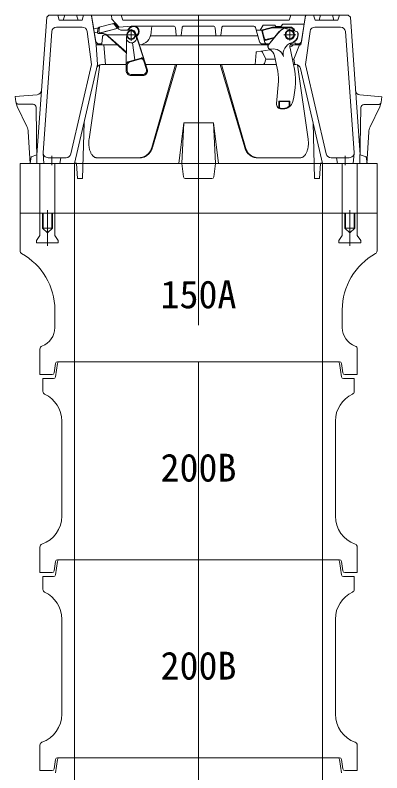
# Model space of a CAD drawing. Units: millimetres, scale not verified. Extents: x -6861 to 6861, y -3554 to 3095.
# Drawn here: x 3038 to 3408, y 355 to 1121 of the extents above; entities that cross this region are included whole.
import ezdxf
from ezdxf.enums import TextEntityAlignment as Align

# ---------------------------------------------------------------- set-up
doc = ezdxf.new("R2010")
doc.units = ezdxf.units.MM
doc.header["$LTSCALE"] = 20
doc.layers.add('0-3_TEMP', color=3, linetype='Continuous', lineweight=18)
doc.layers.add('0-4_細線', color=7, linetype='Continuous', lineweight=18)
doc.layers.add('0-7_注釈', color=1, linetype='Continuous')
doc.styles.add('ＭＳ ゴシック', font='')
doc.styles.get('ＭＳ ゴシック').set_extended_font_data('MS Gothic')

msp = doc.modelspace()

# ---------------------------------------------------------------- linework, layer by layer
at = {"layer": '0-3_TEMP'}
for p, q in [((3222.8, 1120.78), (3222.8, 955.78)), ((3074.8, 978.7), (3074.8, 969.25)), ((3370.8, 978.7), (3370.8, 969.25)), ((3099.8, 970.78), (3106.2, 970.78)), ((3205.8, 970.78), (3239.8, 970.78)), ((3222.8, 970.78), (3222.8, 807.78)), ((3339.4, 970.78), (3345.8, 970.78)), ((3070.3, 923.78), (3070.3, 887.78)), ((3375.3, 923.78), (3375.3, 887.78)), ((3222.8, 770.78), (3222.8, 557.78)), ((3222.8, 570.78), (3222.8, 357.78)), ((3222.8, 420.78), (3222.8, 120.78))]:
    msp.add_line(p, q, dxfattribs=at)
at = {"layer": '0-4_細線'}
for p, q in [((3069.65, 1118.78), (3059.8, 979.78)), ((3069.65, 1118.78), (3071.8, 1120.78)), ((3071.8, 1120.78), (3373.8, 1120.78)), ((3080.8, 1120.78), (3082.3, 1115.78)), ((3087.8, 1120.78), (3086.3, 1115.78)), ((3099.8, 1120.78), (3101.3, 1115.78)), ((3106.8, 1120.78), (3105.3, 1115.78)), ((3114.3, 1120.78), (3114.89, 1120.18)), ((3119.07, 1093.78), (3114.8, 1120.78)), ((3114.89, 1120.18), (3119.55, 1090.78)), ((3134.8, 1120.78), (3135.3, 1116.78)), ((3144.8, 1120.78), (3146.3, 1115.78)), ((3315.8, 1120.78), (3314.3, 1115.78)), ((3330.7, 1120.18), (3326.05, 1090.78)), ((3326.52, 1093.78), (3330.8, 1120.78)), ((3331.3, 1120.78), (3330.7, 1120.18)), ((3338.8, 1120.78), (3340.3, 1115.78)), ((3345.8, 1120.78), (3344.3, 1115.78)), ((3357.8, 1120.78), (3359.3, 1115.78)), ((3364.8, 1120.78), (3363.3, 1115.78)), ((3375.94, 1118.78), (3373.8, 1120.78)), ((3375.94, 1118.78), (3385.8, 979.78)), ((3082.3, 1115.78), (3105.3, 1115.78)), ((3122.68, 1108.59), (3136.9, 1112.4)), ((3135.3, 1116.78), (3142.8, 1108.78)), ((3138.07, 1111.3), (3140.57, 1107.52)), ((3138.77, 1111.95), (3139.63, 1112.15)), ((3139.09, 1111.57), (3142.03, 1107.12)), ((3142.8, 1108.78), (3154.8, 1109.78)), ((3314.3, 1115.78), (3146.3, 1115.78)), ((3154.8, 1109.78), (3175.65, 1109.78)), ((3197.49, 1109.78), (3166.47, 1109.78)), ((3237.49, 1109.78), (3208.11, 1109.78)), ((3278.44, 1109.78), (3248.11, 1109.78)), ((3299.8, 1110.78), (3300.8, 1109.28)), ((3307.8, 1111.78), (3305.8, 1109.28)), ((3307.8, 1111.78), (3329.37, 1111.78)), ((3363.3, 1115.78), (3340.3, 1115.78)), ((3074.63, 1104.13), (3065.98, 982.13)), ((3079.62, 1108.78), (3105.41, 1108.78)), ((3110.37, 1104.43), (3114.8, 1070.78)), ((3116.99, 1106.92), (3121.73, 1108.02)), ((3117.62, 1102.96), (3120.78, 1103.69)), ((3120.73, 1103.29), (3121.22, 1106.93)), ((3121.85, 1102.16), (3141.78, 1107.5)), ((3121.9, 1102.17), (3122.34, 1102.25)), ((3122.35, 1104.07), (3122.96, 1108.67)), ((3123.6, 1102.97), (3141.59, 1107.79)), ((3141.18, 1108.4), (3142.8, 1108.78)), ((3144.53, 1105.78), (3154.8, 1105.78)), ((3153.41, 1108.17), (3151.02, 1105.78)), ((3151.73, 1105.78), (3153.76, 1107.81)), ((3154.8, 1106.78), (3154.8, 1094.78)), ((3171.06, 1066.3), (3159.56, 1102.3)), ((3174.84, 1102.64), (3175.3, 1107.95)), ((3199.48, 1107.98), (3200.21, 1100.68)), ((3206.12, 1107.98), (3205.39, 1100.68)), ((3240.21, 1100.68), (3239.48, 1107.98)), ((3245.39, 1100.68), (3246.12, 1107.98)), ((3284.2, 1094), (3280.37, 1108.29)), ((3281.05, 1105.78), (3286.74, 1105.78)), ((3289.58, 1093.26), (3286.48, 1104.81)), ((3287.19, 1106.04), (3297.42, 1108.78)), ((3289.41, 1096.78), (3287.4, 1104.28)), ((3288.11, 1105.5), (3297.52, 1108.03)), ((3302.39, 1102.29), (3293.29, 1090.9)), ((3302.58, 1102.13), (3293.49, 1090.74)), ((3297.42, 1108.78), (3314.8, 1108.78)), ((3297.52, 1108.03), (3314.8, 1108.03)), ((3300.8, 1109.28), (3305.8, 1109.28)), ((3308.99, 1107.76), (3309.02, 1107.49)), ((3308.99, 1107.76), (3322.73, 1104.08)), ((3309.02, 1107.49), (3322.54, 1103.87)), ((3314.8, 1095.03), (3314.8, 1107.03)), ((3322.54, 1103.87), (3322.73, 1104.08)), ((3335.22, 1104.43), (3330.8, 1070.78)), ((3365.97, 1108.78), (3340.18, 1108.78)), ((3370.96, 1104.13), (3379.61, 982.13)), ((3125.83, 1098.99), (3125.07, 1091.78)), ((3129.44, 1100.78), (3127.76, 1100.78)), ((3149.8, 1082.78), (3130.83, 1099.85)), ((3131.31, 1100.78), (3149.48, 1100.78)), ((3149.94, 1083.32), (3131.41, 1100)), ((3148.8, 1100.78), (3160.8, 1100.78)), ((3149.8, 1064.81), (3150.05, 1097.73)), ((3150.05, 1097.73), (3150.31, 1101.12)), ((3167.41, 1076.18), (3159.89, 1099.74)), ((3160.24, 1100.15), (3160.83, 1100.74)), ((3160.42, 1099.62), (3161.19, 1100.39)), ((3282.65, 1099.78), (3174.25, 1099.78)), ((3290.1, 1095.18), (3298.38, 1097.4)), ((3290.63, 1096.07), (3299.16, 1098.36)), ((3308.8, 1101.03), (3320.8, 1101.03)), ((3119.07, 1093.78), (3121.07, 1091.78)), ((3119.07, 1093.78), (3121.07, 1091.78)), ((3119.07, 1093.78), (3121.07, 1091.78)), ((3119.07, 1093.78), (3121.07, 1091.78)), ((3119.55, 1090.78), (3120.8, 1070.78)), ((3119.55, 1090.78), (3140.67, 1090.78)), ((3125.07, 1091.78), (3121.07, 1091.78)), ((3127.3, 1090.78), (3128.8, 1070.78)), ((3158.6, 1075.59), (3156, 1092.85)), ((3164.49, 1090.78), (3222.8, 1090.78)), ((3292.96, 1090.78), (3222.8, 1090.78)), ((3287.1, 1091.78), (3293.82, 1091.78)), ((3315.14, 1087.56), (3318.69, 1070.87)), ((3326.05, 1090.78), (3315.44, 1090.78)), ((3315.9, 1091.99), (3320.09, 1092.78)), ((3324.55, 1090.78), (3318.8, 1076.28)), ((3320.2, 1091.78), (3320.09, 1092.78)), ((3320.2, 1091.78), (3324.52, 1091.78)), ((3324.52, 1091.78), (3326.52, 1093.78)), ((3280.73, 1082.97), (3279.8, 1070.78)), ((3281.6, 1083.88), (3294.79, 1085.65)), ((3287.43, 1083.27), (3290.8, 1076.28)), ((3299.47, 1079.55), (3302.06, 1067.33)), ((3152.76, 1074.07), (3164.97, 1077.5)), ((3153.72, 1073.63), (3164.66, 1076.7)), ((3170.11, 1065.99), (3167.11, 1075.38)), ((3290.8, 1076.28), (3289.28, 1072.09)), ((3300.13, 1076.28), (3290.8, 1076.28)), ((3318.8, 1076.28), (3317.78, 1076.28)), ((3318.8, 1076.28), (3319.8, 1070.78)), ((3094.07, 980.66), (3114.8, 1070.78)), ((3097.8, 970.78), (3120.8, 1070.78)), ((3123.12, 1070.5), (3112.3, 995.69)), ((3124.78, 1070.78), (3149.63, 1070.78)), ((3150.8, 1064.78), (3150.8, 1069.78)), ((3169.86, 1070.78), (3222.8, 1070.78)), ((3175.57, 987.09), (3199.66, 1070.78)), ((3176.21, 986.98), (3200.95, 1070.78)), ((3300.96, 1070.78), (3222.8, 1070.78)), ((3269.38, 986.98), (3244.65, 1070.78)), ((3270.03, 987.09), (3245.93, 1070.78)), ((3272.18, 1070.78), (3267.75, 1070.78)), ((3320.82, 1070.78), (3318.89, 1070.78)), ((3322.47, 1070.5), (3333.3, 995.69)), ((3347.8, 970.78), (3325.69, 1066.9)), ((3351.52, 980.66), (3330.8, 1070.78)), ((3154.8, 1060.78), (3166.3, 1060.78)), ((3154.8, 1059.78), (3166.3, 1059.78)), ((3303.46, 1054.03), (3301.49, 1031.46)), ((3059.82, 1040.45), (3037.8, 1038.78)), ((3037.8, 1038.78), (3038.49, 1033.2)), ((3304.3, 1033.53), (3303.8, 1033.76)), ((3303.8, 1033.76), (3314.8, 1033.76)), ((3303.8, 1033.76), (3303.8, 1026.8)), ((3304.3, 1033.53), (3314.3, 1033.53)), ((3304.3, 1033.53), (3304.3, 1027.08)), ((3314.3, 1033.53), (3314.8, 1033.76)), ((3314.3, 1033.53), (3314.3, 1028.79)), ((3314.8, 1033.76), (3314.8, 1028.56)), ((3039.85, 1028.57), (3049.51, 1008.45)), ((3041.45, 1030.78), (3055.85, 1030.78)), ((3058.85, 1027.83), (3059.8, 970.78)), ((3303.8, 1026.8), (3304.3, 1027.08)), ((3306.47, 1026.53), (3308.14, 1026.53)), ((3306.47, 1026.03), (3308.14, 1026.03)), ((3314.3, 1028.79), (3314.8, 1028.56)), ((3386.57, 1027.52), (3385.52, 970.47)), ((3403.98, 1030.44), (3389.58, 1030.46)), ((3405.57, 1028.23), (3395.87, 1008.13)), ((3105.8, 955.78), (3107.3, 1012.08)), ((3207.8, 1012.08), (3237.8, 1012.08)), ((3237.8, 1012.08), (3242.8, 970.78)), ((3239.8, 970.78), (3237.8, 1012.08)), ((3339.8, 955.78), (3338.3, 1012.08)), ((3050.97, 1002.82), (3052.8, 970.78)), ((3394.41, 1002.49), (3392.52, 970.46)), ((3053.8, 977.78), (3059.8, 979.78)), ((3066.8, 970.78), (3065.98, 981.39)), ((3378.8, 970.78), (3379.61, 981.39)), ((3391.8, 977.78), (3385.8, 979.78)), ((3053.8, 977.78), (3052.8, 970.78)), ((3070.97, 976.78), (3089.2, 976.78)), ((3083.8, 976.78), (3082.8, 970.78)), ((3120.06, 976.78), (3163.78, 976.78)), ((3325.53, 976.78), (3281.81, 976.78)), ((3374.63, 976.78), (3356.4, 976.78)), ((3361.8, 976.78), (3362.8, 970.78)), ((3391.8, 977.78), (3392.8, 970.78)), ((3042.8, 920.78), (3042.8, 970.78)), ((3052.8, 970.78), (3042.8, 970.78)), ((3052.8, 970.78), (3097.8, 970.78)), ((3062.8, 920.78), (3062.8, 970.78)), ((3077.8, 920.78), (3077.8, 970.78)), ((3097.8, 970.78), (3099.8, 970.78)), ((3097.8, 920.78), (3097.8, 970.78)), ((3099.8, 970.78), (3100.8, 955.78)), ((3106.2, 970.78), (3205.8, 970.78)), ((3205.8, 970.78), (3207.57, 957.51)), ((3239.8, 970.78), (3238.03, 957.51)), ((3339.4, 970.78), (3239.8, 970.78)), ((3345.8, 970.78), (3344.8, 955.78)), ((3347.8, 970.78), (3345.8, 970.78)), ((3392.8, 970.78), (3347.8, 970.78)), ((3347.8, 920.78), (3347.8, 970.78)), ((3367.8, 920.78), (3367.8, 970.78)), ((3382.8, 920.78), (3382.8, 970.78)), ((3392.8, 970.78), (3402.8, 970.78)), ((3402.8, 920.78), (3402.8, 970.78)), ((3100.8, 955.78), (3105.8, 955.78)), ((3236.05, 955.78), (3209.24, 955.78)), ((3344.8, 955.78), (3339.8, 955.78)), ((3042.8, 920.78), (3402.8, 920.78)), ((3042.8, 920.78), (3042.8, 882.57)), ((3062.8, 920.78), (3062.8, 898.28)), ((3065.3, 920.78), (3065.3, 905.78)), ((3065.9, 920.78), (3065.9, 905.18)), ((3074.7, 920.78), (3074.7, 905.18)), ((3077.8, 920.78), (3077.8, 898.28)), ((3097.8, 920.78), (3097.8, 770.78)), ((3347.8, 920.78), (3347.8, 770.78)), ((3367.8, 920.78), (3367.8, 898.28)), ((3370.3, 920.78), (3370.3, 905.78)), ((3370.9, 920.78), (3370.9, 905.18)), ((3379.7, 920.78), (3379.7, 905.18)), ((3380.3, 920.78), (3380.3, 905.78)), ((3382.8, 920.78), (3382.8, 898.28)), ((3402.8, 920.78), (3402.8, 882.57)), ((3065.3, 905.78), (3075.3, 905.78)), ((3065.3, 905.78), (3070.3, 900.78)), ((3370.3, 905.78), (3375.3, 900.78)), ((3380.3, 905.78), (3370.3, 905.78)), ((3380.3, 905.78), (3375.3, 900.78)), ((3062.8, 898.28), (3059.3, 893.28)), ((3077.8, 898.28), (3081.3, 893.28)), ((3059.3, 893.28), (3059.3, 890.78)), ((3059.3, 890.78), (3081.3, 890.78)), ((3081.3, 893.28), (3081.3, 890.78)), ((3386.3, 890.78), (3364.3, 890.78)), ((3077.8, 823.11), (3077.8, 805.14)), ((3367.8, 823.11), (3367.8, 805.14)), ((3062.8, 783.58), (3062.8, 770.78)), ((3382.8, 783.58), (3382.8, 770.78)), ((3062.8, 770.78), (3062.8, 757.78)), ((3078.55, 769.05), (3077.21, 759.5)), ((3078.55, 755.49), (3080.55, 769.07)), ((3080.54, 770.78), (3222.8, 770.78)), ((3097.8, 770.78), (3097.8, 570.78)), ((3365.06, 770.78), (3222.8, 770.78)), ((3347.8, 770.78), (3347.8, 570.78)), ((3365.05, 769.07), (3367.05, 755.49)), ((3367.04, 769.05), (3368.38, 759.5)), ((3382.8, 770.78), (3382.8, 757.78)), ((3062.8, 757.78), (3075.23, 757.78)), ((3370.36, 757.78), (3382.8, 757.78)), ((3065.8, 740.75), (3065.8, 753.78)), ((3076.57, 753.78), (3065.8, 753.78)), ((3379.8, 753.78), (3369.02, 753.78)), ((3379.8, 753.78), (3379.8, 740.75)), ((3084.8, 614.69), (3084.8, 710.87)), ((3360.8, 710.87), (3360.8, 614.69)), ((3062.8, 557.78), (3062.8, 583.58)), ((3382.8, 583.58), (3382.8, 557.78)), ((3078.55, 569.05), (3077.21, 559.5)), ((3078.55, 555.49), (3080.55, 569.07)), ((3080.54, 570.78), (3222.8, 570.78)), ((3097.8, 570.78), (3097.8, 370.78)), ((3365.06, 570.78), (3222.8, 570.78)), ((3347.8, 570.78), (3347.8, 370.78)), ((3365.05, 569.07), (3367.05, 555.49)), ((3367.04, 569.05), (3368.38, 559.5)), ((3062.8, 557.78), (3075.23, 557.78)), ((3065.8, 540.75), (3065.8, 553.78)), ((3076.57, 553.78), (3065.8, 553.78)), ((3379.8, 553.78), (3369.02, 553.78)), ((3370.36, 557.78), (3382.8, 557.78)), ((3379.8, 553.78), (3379.8, 540.75)), ((3084.8, 414.69), (3084.8, 510.87)), ((3360.8, 510.87), (3360.8, 414.69)), ((3062.8, 357.78), (3062.8, 383.58)), ((3382.8, 383.58), (3382.8, 357.78)), ((3078.55, 369.05), (3077.21, 359.5)), ((3078.55, 355.49), (3080.55, 369.07)), ((3080.54, 370.78), (3222.8, 370.78)), ((3097.43, 296.44), (3097.8, 370.78)), ((3365.06, 370.78), (3222.8, 370.78)), ((3348.17, 296.44), (3347.8, 370.78)), ((3365.05, 369.07), (3367.05, 355.49)), ((3367.04, 369.05), (3368.38, 359.5)), ((3062.8, 357.78), (3075.23, 357.78)), ((3370.36, 357.78), (3382.8, 357.78))]:
    msp.add_line(p, q, dxfattribs=at)
for points in [[(3284.91, 1105.78), (3287.8, 1110.78), (3299.8, 1110.78)], [(3385.62, 1040.14), (3407.64, 1038.43), (3406.94, 1032.86)], [(3205.8, 970.78), (3207.8, 1012.08), (3202.8, 970.78)], [(3075.3, 920.78), (3075.3, 905.78), (3070.3, 900.78)], [(3367.8, 898.28), (3364.3, 893.28), (3364.3, 890.78)], [(3382.8, 898.28), (3386.3, 893.28), (3386.3, 890.78)]]:
    msp.add_lwpolyline(points, dxfattribs=at)
for centre, radius in [((3154.8, 1100.78), 4.5), ((3154.8, 1100.78), 4), ((3314.8, 1101.03), 4.75), ((3314.8, 1101.03), 4)]:
    msp.add_circle(centre, radius, dxfattribs=at)
for centre, radius, start, end in [((3136.4, 1110.2), 2, 33.435, 105), ((3137.42, 1110.47), 2, 33.435, 105), ((3157.3, 1104.28), 5.5, 315, 135), ((3177.29, 1107.78), 2, 90, 175), ((3197.49, 1107.78), 2, 5.711, 90), ((3208.11, 1107.78), 2, 90, 174.289), ((3237.49, 1107.78), 2, 5.711, 90), ((3248.11, 1107.78), 2, 90, 174.289), ((3278.44, 1107.78), 2, 15, 90), ((3079.62, 1103.78), 5, 90, 175.943), ((3105.41, 1103.78), 5, 7.496, 90), ((3121.72, 1103.16), 1, 172.38, 285), ((3123.2, 1106.66), 2, 105, 172.38), ((3124.72, 1092.57), 10, 48.003, 105), ((3123.34, 1103.94), 1, 172.38, 285), ((3124.14, 1092.42), 10, 48.003, 100.392), ((3144.53, 1108.78), 3, 213.435, 270), ((3157.3, 1104.28), 5, 315, 135), ((3154.8, 1100.78), 5, 17.716, 90), ((3161.88, 1103.78), 13, 275.889, 355), ((3287.45, 1105.07), 1, 105, 195), ((3288.37, 1104.54), 1, 104.999, 195), ((3318.8, 1089.19), 21, 117.828, 141.396), ((3318.8, 1089.19), 20.75, 118.098, 141.396), ((3314.8, 1103.28), 5.5, 18.873, 90), ((3314.8, 1103.28), 4.75, 25.614, 90), ((3314.8, 1101.03), 8.25, 282.029, 20.153), ((3314.8, 1101.03), 8.5, 289.465, 21.032), ((3340.18, 1103.78), 5, 90, 172.504), ((3365.97, 1103.78), 5, 4.057, 90), ((3127.82, 1098.78), 2, 90, 173.991), ((3131.31, 1103.78), 3, 239.518, 270), ((3155.14, 1097.87), 5.09, 179.563, 17.716), ((3201.2, 1100.78), 1, 185.711, 270.001), ((3204.39, 1100.78), 1, 270, 354.289), ((3241.2, 1100.78), 1, 185.711, 270), ((3244.39, 1100.78), 1, 269.999, 354.289), ((3289.84, 1096.14), 1, 194.999, 285), ((3290.38, 1097.04), 1, 194.999, 285), ((3287.1, 1094.78), 3, 195, 270), ((3291.51, 1093.78), 2, 195, 270), ((3295.64, 1089.03), 3, 141.396, 242.755), ((3295.64, 1089.03), 2.75, 141.396, 283.399), ((3320.59, 1081.14), 12.5, 109.028, 190.412), ((3318.8, 1089.19), 4, 106.971, 204), ((3311.33, 1097.95), 10, 292.623, 314.134), ((3281.73, 1082.89), 1, 97.625, 175.601), ((3285.62, 1082.4), 2, 25.722, 97.625), ((3289.68, 1077.47), 10, 12, 62.755), ((3298.56, 1076.62), 10, 13.096, 103.289), ((3153.84, 1070.22), 4, 105.689, 179.563), ((3154.8, 1069.78), 4, 105.689, 180), ((3165.2, 1074.78), 2, 17.716, 105.689), ((3165.51, 1075.58), 2, 17.716, 105.689), ((3287.4, 1072.78), 2, 270, 340.017), ((3124.78, 1065.78), 5, 90, 167.047), ((3154.8, 1064.78), 5, 179.204, 270), ((3154.8, 1064.78), 4, 180, 270), ((3166.3, 1064.78), 5, 270, 17.716), ((3166.3, 1064.78), 4, 270, 17.716), ((3239.46, 1054.03), 64, 0, 12), ((3239.46, 1054.03), 81, 345.314, 12), ((3320.82, 1065.78), 5, 12.953, 90), ((3059.44, 1045.44), 5, 274.344, 355.943), ((3386.01, 1045.13), 5, 183.949, 265.548), ((3041.45, 1033.78), 3, 187.125, 270), ((3053.38, 1035.06), 15, 187.125, 205.641), ((3308.14, 1036.03), 10, 270, 345.314), ((3055.85, 1027.78), 3, 0.955, 90), ((3306.47, 1031.03), 5, 175, 270), ((3306.47, 1031.03), 4.5, 241.158, 270), ((3308.14, 1036.03), 9.5, 270, 310.388), ((3389.57, 1027.46), 3, 89.893, 178.938), ((3403.98, 1033.44), 3, 269.893, 352.768), ((3392.05, 1034.75), 15, 334.252, 352.768), ((3035.99, 1001.96), 15, 3.27, 25.641), ((3409.38, 1001.61), 15, 154.251, 176.622), ((3126.86, 993.2), 14.77, 170.31074, 176.88008), ((3318.73, 993.2), 14.77, 3.11892, 9.68825), ((3127.01, 991.62), 15, 177.42047, 183.98981), ((3126.98, 992.41), 14.95, 173.89277, 180.46211), ((3126.94, 990.82), 14.9, 180.96172, 187.53106), ((3126.79, 990.04), 14.66, 184.58302, 191.15236), ((3318.8, 990.04), 14.66, 348.84661, 355.41595), ((3318.65, 990.82), 14.9, 352.46994, 359.03928), ((3318.61, 992.41), 14.95, 359.5389, 6.10824), ((3318.59, 991.62), 15, 356.00919, 2.57852), ((3070.97, 981.78), 5, 175.943, 270), ((3089.2, 981.78), 5, 270, 347.047), ((3126.55, 989.28), 14.3, 188.35914, 194.92847), ((3126.22, 988.56), 13.81, 192.36873, 198.93806), ((3125.81, 987.88), 13.21, 196.70895, 203.27829), ((3125.33, 987.24), 12.52, 201.49676, 208.0661), ((3124.77, 986.67), 11.76, 206.87362, 213.44296), ((3124.16, 986.17), 10.97, 213.01027, 219.57961), ((3162.07, 990.21), 13.72, 304.82668, 309.2867), ((3162.74, 990.21), 13.72, 304.82668, 309.2867), ((3161.95, 990.3), 13.86, 309.44394, 313.90396), ((3162.63, 990.3), 13.86, 309.44394, 313.90396), ((3161.84, 990.39), 14.01, 313.96603, 318.42606), ((3162.51, 990.39), 14.01, 313.96603, 318.42606), ((3161.73, 990.49), 14.15, 318.39462, 322.85465), ((3162.41, 990.49), 14.15, 318.39462, 322.85465), ((3161.64, 990.6), 14.3, 322.73468, 327.19471), ((3161.55, 990.72), 14.43, 326.98817, 331.44819), ((3162.32, 990.6), 14.3, 322.73341, 327.19344), ((3161.47, 990.84), 14.56, 331.16694, 335.62697), ((3162.23, 990.72), 14.43, 326.98948, 331.44951), ((3161.4, 990.97), 14.67, 335.27597, 339.736), ((3162.15, 990.84), 14.56, 331.16694, 335.62697), ((3161.35, 991.11), 14.78, 339.32468, 343.78471), ((3162.08, 990.97), 14.67, 335.27597, 339.736), ((3162.03, 991.11), 14.78, 339.32468, 343.78471), ((3283.57, 991.11), 14.78, 196.2168, 200.67683), ((3283.51, 990.97), 14.67, 200.26406, 204.72408), ((3284.25, 991.11), 14.78, 196.21538, 200.67541), ((3283.44, 990.84), 14.56, 204.3731, 208.83313), ((3284.19, 990.97), 14.67, 200.26406, 204.72408), ((3283.37, 990.72), 14.43, 208.55057, 213.0106), ((3284.12, 990.84), 14.56, 204.3731, 208.83313), ((3283.28, 990.6), 14.3, 212.80665, 217.26668), ((3284.04, 990.72), 14.43, 208.55057, 213.0106), ((3283.18, 990.49), 14.15, 217.14434, 221.60437), ((3283.96, 990.6), 14.3, 212.80665, 217.26668), ((3283.86, 990.49), 14.15, 217.14555, 221.60557), ((3283.08, 990.39), 14.01, 221.57518, 226.03521), ((3283.76, 990.39), 14.01, 221.57405, 226.03407), ((3282.97, 990.3), 13.86, 226.09615, 230.55618), ((3283.65, 990.3), 13.86, 226.09615, 230.55618), ((3282.85, 990.21), 13.72, 230.71233, 235.17235), ((3283.53, 990.21), 13.72, 230.7133, 235.17332), ((3321.44, 986.17), 10.97, 320.42039, 326.98973), ((3320.82, 986.67), 11.76, 326.55807, 333.12741), ((3320.27, 987.24), 12.52, 331.93385, 338.50319), ((3319.78, 987.88), 13.21, 336.7206, 343.28994), ((3319.37, 988.56), 13.81, 341.06298, 347.63232), ((3319.05, 989.28), 14.3, 345.0715, 351.64084), ((3356.4, 981.78), 5, 192.953, 270), ((3374.63, 981.78), 5, 270, 4.057), ((3123.49, 985.73), 10.18, 220.10416, 226.6735), ((3122.78, 985.38), 9.44, 228.3576, 234.92694), ((3122.03, 985.11), 8.8, 237.91499, 244.48433), ((3121.25, 984.93), 8.33, 248.76546, 255.3348), ((3120.46, 984.84), 8.07, 260.60549, 267.17483), ((3163.03, 989.9), 13.13, 270.31854, 274.77857), ((3163.71, 989.9), 13.13, 270.31854, 274.77857), ((3162.88, 989.91), 13.15, 275.40614, 279.86617), ((3163.56, 989.91), 13.15, 275.40614, 279.86617), ((3162.74, 989.94), 13.2, 280.46637, 284.9264), ((3163.42, 989.94), 13.2, 280.466, 284.92603), ((3162.6, 989.97), 13.27, 285.48095, 289.94098), ((3163.27, 989.97), 13.27, 285.48146, 289.94149), ((3162.46, 990.02), 13.36, 290.43589, 294.89592), ((3163.14, 990.02), 13.36, 290.43589, 294.89592), ((3162.32, 990.07), 13.47, 295.31835, 299.77837), ((3163, 990.07), 13.47, 295.31759, 299.77762), ((3162.19, 990.14), 13.59, 300.11715, 304.57718), ((3162.87, 990.14), 13.59, 300.11802, 304.57805), ((3282.72, 990.14), 13.59, 235.42309, 239.88312), ((3283.4, 990.14), 13.59, 235.42222, 239.88225), ((3282.59, 990.07), 13.47, 240.22163, 244.68165), ((3283.27, 990.07), 13.47, 240.22238, 244.68241), ((3282.46, 990.02), 13.36, 245.10423, 249.56426), ((3283.14, 990.02), 13.36, 245.10423, 249.56426), ((3282.32, 989.97), 13.27, 250.05918, 254.51921), ((3283, 989.97), 13.27, 250.05867, 254.5187), ((3282.18, 989.94), 13.2, 255.0736, 259.53363), ((3282.86, 989.94), 13.2, 255.07397, 259.534), ((3282.03, 989.91), 13.15, 260.13383, 264.59386), ((3282.71, 989.91), 13.15, 260.13361, 264.59364), ((3281.89, 989.9), 13.13, 265.22143, 269.68146), ((3282.57, 989.9), 13.13, 265.2215, 269.68153), ((3325.13, 984.84), 8.08, 272.82479, 279.39413), ((3324.34, 984.93), 8.33, 284.66593, 291.23527), ((3323.57, 985.11), 8.8, 295.51485, 302.08419), ((3322.82, 985.38), 9.44, 305.07392, 311.64326), ((3322.1, 985.73), 10.18, 313.32533, 319.89467), ((3098.8, 970.03), 1.25, 36.87, 143.13), ((3346.8, 970.03), 1.25, 36.87, 143.13), ((3209.55, 957.78), 2, 187.595, 270), ((3236.05, 957.78), 2, 270, 352.405), ((3045.8, 882.57), 3, 180, 240.968), ((3399.8, 882.57), 3, 299.032, 0), ((3012.8, 823.11), 65, 0, 60.968), ((3432.8, 823.11), 65, 119.032, 180), ((3057.8, 805.14), 20, 290.354, 0), ((3387.8, 805.14), 20, 180, 249.646), ((3065.8, 783.58), 3, 110.354, 180), ((3379.8, 783.58), 3, 0, 69.646), ((3080.54, 768.78), 2, 90, 172.001), ((3082.52, 768.78), 2, 90, 171.634), ((3363.07, 768.78), 2, 8.366, 90), ((3365.06, 768.78), 2, 7.999, 90), ((3075.23, 759.78), 2, 270, 352.001), ((3370.36, 759.78), 2, 187.999, 270), ((3076.57, 755.78), 2, 270, 351.633), ((3369.02, 755.78), 2, 188.367, 270), ((3068.8, 740.75), 3, 180, 244.897), ((3054.8, 710.87), 30, 0, 64.897), ((3390.8, 710.87), 30, 115.103, 180), ((3376.8, 740.75), 3, 295.103, 0), ((3054.8, 614.69), 30, 289.471, 0), ((3390.8, 614.69), 30, 180, 250.529), ((3065.8, 583.58), 3, 109.47, 179.998), ((3379.8, 583.58), 3, 0.002, 70.53), ((3080.54, 568.78), 2, 90, 172.001), ((3082.52, 568.78), 2, 90, 171.634), ((3363.07, 568.78), 2, 8.366, 90), ((3365.06, 568.78), 2, 7.999, 90), ((3075.23, 559.78), 2, 270, 352.001), ((3370.36, 559.78), 2, 187.999, 270), ((3076.57, 555.78), 2, 270, 351.633), ((3369.02, 555.78), 2, 188.367, 270), ((3068.8, 540.75), 3, 180, 244.897), ((3054.8, 510.87), 30, 0, 64.897), ((3390.8, 510.87), 30, 115.103, 180), ((3376.8, 540.75), 3, 295.103, 0), ((3054.8, 414.69), 30, 289.471, 0), ((3390.8, 414.69), 30, 180, 250.529), ((3065.8, 383.58), 3, 109.47, 179.998), ((3379.8, 383.58), 3, 0.002, 70.53), ((3080.54, 368.78), 2, 90, 172.001), ((3082.52, 368.78), 2, 90, 171.634), ((3363.07, 368.78), 2, 8.366, 90), ((3365.06, 368.78), 2, 7.999, 90), ((3075.23, 359.78), 2, 270, 352.001), ((3370.36, 359.78), 2, 187.999, 270)]:
    msp.add_arc(centre, radius, start, end, dxfattribs=at)

# ---------------------------------------------------------------- texts
at = {"layer": '0-7_注釈', "style": 'ＭＳ ゴシック'}
for s, p in [('150A', (3184.4, 816.24)), ('200B', (3184.4, 641.24)), ('200B', (3184.4, 441.24))]:
    msp.add_text(s, height=28.15, dxfattribs=at).set_placement(p, align=Align.BOTTOM_LEFT)

doc.saveas('drawing.dxf')
